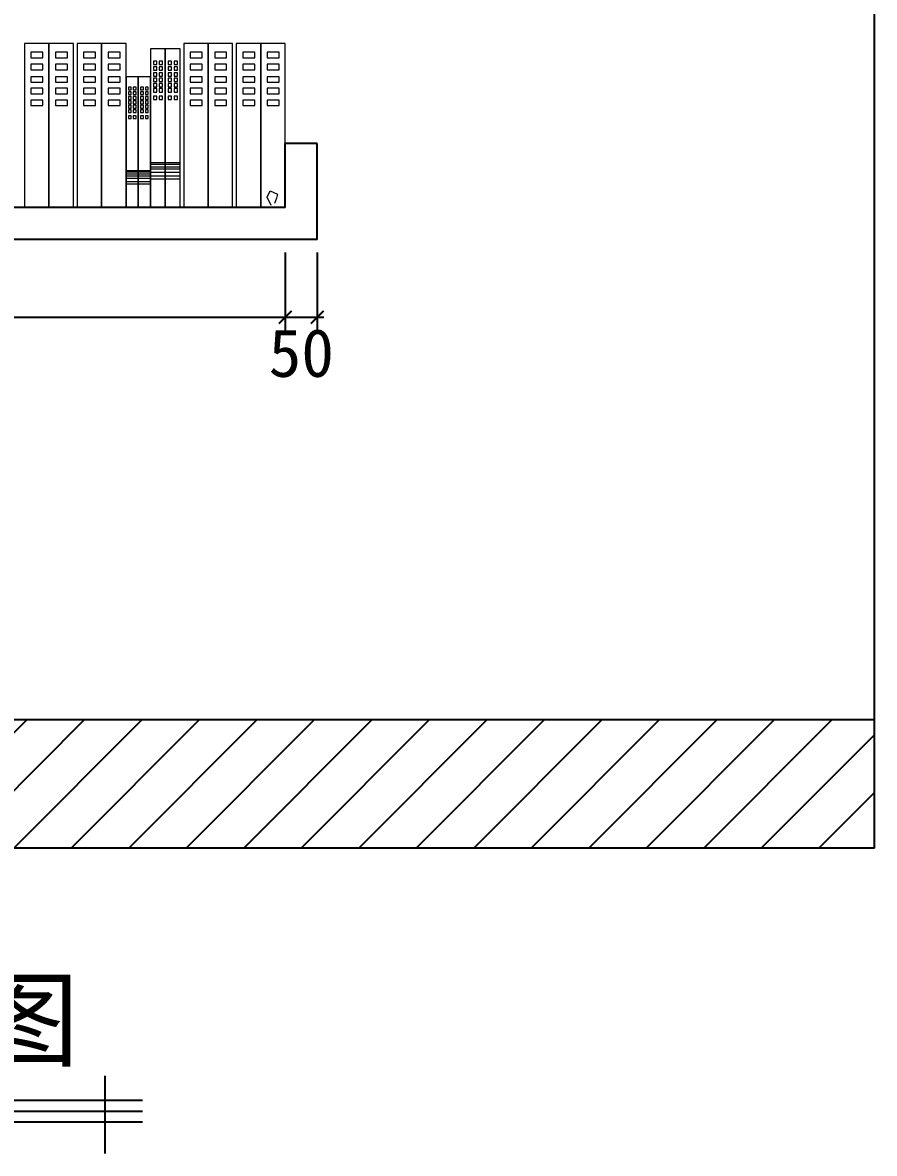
# Model space of a CAD drawing. Header units: millimetres. Extents: x 71641 to 191108, y -23091 to 29972.
# Drawn here: x 158673 to 160003, y -19459 to -17694 of the extents above; entities that cross this region are included whole.
import ezdxf

# ---------------------------------------------------------------- set-up
doc = ezdxf.new("R2010")
doc.units = ezdxf.units.MM
doc.layers.add('00', color=1, linetype='Continuous')
doc.layers.add('10', color=2, linetype='Continuous')
doc.layers.add('8', color=8, linetype='Continuous', lineweight=0)
doc.styles.add('30', font='SimSun.ttf', dxfattribs={"height": 75})
doc.styles.get("Standard").update_dxf_attribs({"font": 'SimSun.ttf', "height": 150})
doc.dimstyles.new('30', dxfattribs={"dimscale": 0, "dimtxt": 90, "dimasz": 20, "dimexe": 20, "dimexo": 20, "dimgap": 10, "dimtad": 1, "dimdec": 0, "dimzin": 0, "dimdsep": 46, "dimtxsty": '30', "dimblk": 'ARCHTICK', "dimcen": 20, "dimdle": 10, "dimclrd": 8, "dimclre": 8, "dimclrt": 2, "dimadec": 0, "dimazin": 0, "dimtfac": 1, "dimtdec": 0, "dimtmove": 2, "dimatfit": 3, "dimldrblk": 'DOT', "dimfxl": 0, "dimtolj": 2, "dimtzin": 0, "dimlwd": -1, "dimarcsym": 0})

# ---------------------------------------------------------------- blocks, each defined once
blk = doc.blocks.new('_ARCHTICK')
at = {"color": 0, "linetype": 'ByBlock', "const_width": 0.15}
blk.add_lwpolyline([(-0.5, -0.5), (0.5, 0.5)], dxfattribs=at)
blk = doc.blocks.new('*D471')
at = {"color": 8, "lineweight": -2}
for p, q in [((157183.4, -18052.2), (157183.4, -18173.5)), ((159083.4, -18052.2), (159083.4, -18173.5))]:
    blk.add_line(p, q, dxfattribs=at)
at = {"color": 8}
blk.add_line((157173.4, -18153.5), (159093.4, -18153.5), dxfattribs=at)
at = {"layer": 'Defpoints', "color": 0}
for p in [(157183.4, -18032.2), (159083.4, -18032.2), (159083.4, -18153.5)]:
    blk.add_point(p, dxfattribs=at)
at = {"color": 8, "xscale": 20, "yscale": 20, "zscale": 20, "rotation": 180}
blk.add_blockref('_ARCHTICK', (157183.4, -18153.5), dxfattribs=at)
at = {"color": 8, "xscale": 20, "yscale": 20, "zscale": 20}
blk.add_blockref('_ARCHTICK', (159083.4, -18153.5), dxfattribs=at)
at = {"color": 2, "insert": (158133.4, -18106), "char_height": 75, "attachment_point": 5, "style": '30'}
blk.add_mtext('\\A2;1900', dxfattribs=at)
blk = doc.blocks.new('_Dot')
at = {"color": 0, "linetype": 'ByBlock', "lineweight": -2}
blk.add_line((-0.5, 0), (-1, 0), dxfattribs=at)
at = {"color": 0, "linetype": 'ByBlock', "const_width": 0.5}
blk.add_lwpolyline([(-0.25, 0, 1), (0.25, 0, 1)], format="xyb", close=True, dxfattribs=at)
blk = doc.blocks.new('DOT')
at = {"color": 0, "linetype": 'ByBlock'}
blk.add_line((-0.5, 0), (-1, 0), dxfattribs=at)
at = {"color": 0, "linetype": 'ByBlock', "const_width": 0.5}
blk.add_lwpolyline([(-0.25, 0, 1), (0.25, 0, 1)], format="xyb", close=True, dxfattribs=at)
blk = doc.blocks.new('*D479')
at = {"color": 8, "lineweight": -2}
for p, q in [((159083.4, -18052.2), (159083.4, -18173.5)), ((159133.4, -18052.2), (159133.4, -18173.5))]:
    blk.add_line(p, q, dxfattribs=at)
at = {"color": 8}
blk.add_line((159073.4, -18153.5), (159143.4, -18153.5), dxfattribs=at)
at = {"layer": 'Defpoints', "color": 0}
for p in [(159083.4, -18032.2), (159133.4, -18032.2), (159133.4, -18153.5)]:
    blk.add_point(p, dxfattribs=at)
at = {"color": 8, "xscale": 20, "yscale": 20, "zscale": 20, "rotation": 180}
blk.add_blockref('_ARCHTICK', (159083.4, -18153.5), dxfattribs=at)
at = {"color": 8, "xscale": 20, "yscale": 20, "zscale": 20}
blk.add_blockref('_ARCHTICK', (159133.4, -18153.5), dxfattribs=at)
at = {"color": 2, "insert": (159108.4, -18209.7), "char_height": 75, "attachment_point": 5, "style": '30'}
blk.add_mtext('\\A2;50', dxfattribs=at)

msp = doc.modelspace()

# ---------------------------------------------------------------- hatches: boundary and pattern name
h = msp.add_hatch()
h.set_pattern_fill('ANSI31', color=8, scale=20, style=0)
h.set_pattern_definition([(45, (-14824.956, 160.08), (-44.90128, 44.90128), [])])
h.paths.add_polyline_path([(156213.4, -18782.2), (156213.4, -18982.2), (160003.4, -18982.2), (160003.4, -18782.2)])

# ---------------------------------------------------------------- linework, layer by layer
for q in [(160003.4, -16182.2), (156213.4, -18982.2)]:
    msp.add_line((160003.4, -18982.2), q)
at = {"color": 3}
for p, q in [((159083.4, -17982.2), (159083.4, -17882.2)), ((159133.4, -17882.2), (159083.4, -17882.2)), ((159133.4, -18032.2), (159133.4, -17882.2)), ((159083.4, -17982.2), (157183.4, -17982.2)), ((159133.4, -18032.2), (157133.4, -18032.2))]:
    msp.add_line(p, q, dxfattribs=at)
at = {"color": 1}
msp.add_line((160003.4, -18782.2), (156213.4, -18782.2), dxfattribs=at)
at = {"layer": '00', "color": 8, "lineweight": -2}
for p, q in [((158801.4, -19337.8, -342.9), (158801.4, -19458.7, -342.9)), ((158860.3, -19376.1, -342.9), (157438.8, -19376.1, -342.9)), ((158860.3, -19410.2, -342.9), (157438.8, -19410.2, -342.9))]:
    msp.add_line(p, q, dxfattribs=at)
at = {"layer": '00', "color": 2, "lineweight": -2}
msp.add_line((158860.3, -19393.2, -342.9), (157438.8, -19393.2, -342.9), dxfattribs=at)
at = {"layer": '10'}
msp.add_line((159083.4, -17982.2), (159083.4, -17897.2), dxfattribs=at)
at = {"layer": '8'}
for p, q in [((158676, -17726.3), (158676, -17982.2)), ((158714.3, -17726.3), (158676, -17726.3)), ((158752.5, -17726.3), (158714.3, -17726.3)), ((158714.3, -17726.3), (158714.3, -17982.2)), ((158714.3, -17982.2), (158714.3, -17726.3)), ((158752.5, -17982.2), (158752.5, -17726.3)), ((158796.4, -17726.3), (158758.2, -17726.3)), ((158758.2, -17726.3), (158758.2, -17982.2)), ((158834.7, -17726.3), (158796.4, -17726.3)), ((158796.4, -17726.3), (158796.4, -17982.2)), ((158796.4, -17982.2), (158796.4, -17726.3)), ((158834.7, -17982.2), (158834.7, -17726.3)), ((158895.9, -17734.3), (158872.7, -17734.3)), ((158872.7, -17734.3), (158872.7, -17982.2)), ((158919, -17734.3), (158895.9, -17734.3)), ((158895.9, -17982.2), (158895.9, -17734.3)), ((158895.9, -17734.3), (158895.9, -17982.2)), ((158919, -17982.2), (158919, -17734.3)), ((158962.9, -17726.3), (158924.7, -17726.3)), ((158924.7, -17726.3), (158924.7, -17982.2)), ((159001.2, -17726.3), (158962.9, -17726.3)), ((158962.9, -17726.3), (158962.9, -17982.2)), ((158962.9, -17982.2), (158962.9, -17726.3)), ((159001.2, -17982.2), (159001.2, -17726.3)), ((159045.1, -17726.3), (159006.9, -17726.3)), ((159006.9, -17726.3), (159006.9, -17982.2)), ((159083.4, -17726.3), (159045.1, -17726.3)), ((159045.1, -17726.3), (159045.1, -17982.2)), ((159045.1, -17982.2), (159045.1, -17726.3)), ((159083.4, -17982.2), (159083.4, -17726.3)), ((158686.2, -17739.9), (158686.2, -17748.4)), ((158704.9, -17739.9), (158686.2, -17739.9)), ((158686.2, -17748.4), (158704.9, -17748.4)), ((158704.9, -17748.4), (158704.9, -17739.9)), ((158724.5, -17739.9), (158724.5, -17748.4)), ((158743.2, -17739.9), (158724.5, -17739.9)), ((158724.5, -17748.4), (158743.2, -17748.4)), ((158743.2, -17748.4), (158743.2, -17739.9)), ((158768.4, -17739.9), (158768.4, -17748.4)), ((158787.1, -17739.9), (158768.4, -17739.9)), ((158768.4, -17748.4), (158787.1, -17748.4)), ((158787.1, -17748.4), (158787.1, -17739.9)), ((158806.6, -17739.9), (158806.6, -17748.4)), ((158825.3, -17739.9), (158806.6, -17739.9)), ((158806.6, -17748.4), (158825.3, -17748.4)), ((158825.3, -17748.4), (158825.3, -17739.9)), ((158882.7, -17753.7), (158877.4, -17753.7)), ((158877.4, -17753.7), (158877.4, -17759)), ((158882.7, -17759), (158882.7, -17753.7)), ((158891.8, -17753.7), (158886.5, -17753.7)), ((158886.5, -17753.7), (158886.5, -17759)), ((158891.8, -17759), (158891.8, -17753.7)), ((158905.8, -17753.7), (158900.5, -17753.7)), ((158900.5, -17753.7), (158900.5, -17759)), ((158905.8, -17759), (158905.8, -17753.7)), ((158914.9, -17753.7), (158909.6, -17753.7)), ((158909.6, -17753.7), (158909.6, -17759)), ((158914.9, -17759), (158914.9, -17753.7)), ((158934.9, -17739.9), (158934.9, -17748.4)), ((158953.6, -17739.9), (158934.9, -17739.9)), ((158934.9, -17748.4), (158953.6, -17748.4)), ((158953.6, -17748.4), (158953.6, -17739.9)), ((158973.1, -17739.9), (158973.1, -17748.4)), ((158991.8, -17739.9), (158973.1, -17739.9)), ((158973.1, -17748.4), (158991.8, -17748.4)), ((158991.8, -17748.4), (158991.8, -17739.9)), ((159017.1, -17739.9), (159017.1, -17748.4)), ((159035.8, -17739.9), (159017.1, -17739.9)), ((159017.1, -17748.4), (159035.8, -17748.4)), ((159035.8, -17748.4), (159035.8, -17739.9)), ((159055.3, -17739.9), (159055.3, -17748.4)), ((159074, -17739.9), (159055.3, -17739.9)), ((159055.3, -17748.4), (159074, -17748.4)), ((159074, -17748.4), (159074, -17739.9)), ((158686.2, -17758.6), (158686.2, -17767.1)), ((158704.9, -17758.6), (158686.2, -17758.6)), ((158686.2, -17767.1), (158704.9, -17767.1)), ((158704.9, -17767.1), (158704.9, -17758.6)), ((158724.5, -17758.6), (158724.5, -17767.1)), ((158743.2, -17758.6), (158724.5, -17758.6)), ((158724.5, -17767.1), (158743.2, -17767.1)), ((158743.2, -17767.1), (158743.2, -17758.6)), ((158768.4, -17758.6), (158768.4, -17767.1)), ((158787.1, -17758.6), (158768.4, -17758.6)), ((158768.4, -17767.1), (158787.1, -17767.1)), ((158787.1, -17767.1), (158787.1, -17758.6)), ((158806.6, -17758.6), (158806.6, -17767.1)), ((158825.3, -17758.6), (158806.6, -17758.6)), ((158806.6, -17767.1), (158825.3, -17767.1)), ((158825.3, -17767.1), (158825.3, -17758.6)), ((158877.4, -17759), (158882.7, -17759)), ((158877.4, -17762.8), (158877.4, -17768)), ((158882.7, -17762.8), (158877.4, -17762.8)), ((158877.4, -17768), (158882.7, -17768)), ((158877.4, -17771.8), (158877.4, -17777.1)), ((158882.7, -17771.8), (158877.4, -17771.8)), ((158882.7, -17768), (158882.7, -17762.8)), ((158882.7, -17777.1), (158882.7, -17771.8)), ((158886.5, -17759), (158891.8, -17759)), ((158886.5, -17762.8), (158886.5, -17768)), ((158891.8, -17762.8), (158886.5, -17762.8)), ((158886.5, -17768), (158891.8, -17768)), ((158886.5, -17771.8), (158886.5, -17777.1)), ((158891.8, -17771.8), (158886.5, -17771.8)), ((158891.8, -17768), (158891.8, -17762.8)), ((158891.8, -17777.1), (158891.8, -17771.8)), ((158900.5, -17759), (158905.8, -17759)), ((158905.8, -17762.8), (158900.5, -17762.8)), ((158900.5, -17762.8), (158900.5, -17768)), ((158900.5, -17768), (158905.8, -17768)), ((158905.8, -17771.8), (158900.5, -17771.8)), ((158900.5, -17771.8), (158900.5, -17777.1)), ((158905.8, -17768), (158905.8, -17762.8)), ((158905.8, -17777.1), (158905.8, -17771.8)), ((158909.6, -17759), (158914.9, -17759)), ((158909.6, -17762.8), (158909.6, -17768)), ((158914.9, -17762.8), (158909.6, -17762.8)), ((158909.6, -17768), (158914.9, -17768)), ((158909.6, -17771.8), (158909.6, -17777.1)), ((158914.9, -17771.8), (158909.6, -17771.8)), ((158914.9, -17768), (158914.9, -17762.8)), ((158914.9, -17777.1), (158914.9, -17771.8)), ((158934.9, -17758.6), (158934.9, -17767.1)), ((158953.6, -17758.6), (158934.9, -17758.6)), ((158934.9, -17767.1), (158953.6, -17767.1)), ((158953.6, -17767.1), (158953.6, -17758.6)), ((158973.1, -17758.6), (158973.1, -17767.1)), ((158991.8, -17758.6), (158973.1, -17758.6)), ((158973.1, -17767.1), (158991.8, -17767.1)), ((158991.8, -17767.1), (158991.8, -17758.6)), ((159017.1, -17758.6), (159017.1, -17767.1)), ((159035.8, -17758.6), (159017.1, -17758.6)), ((159017.1, -17767.1), (159035.8, -17767.1)), ((159035.8, -17767.1), (159035.8, -17758.6)), ((159055.3, -17758.6), (159055.3, -17767.1)), ((159074, -17758.6), (159055.3, -17758.6)), ((159055.3, -17767.1), (159074, -17767.1)), ((159074, -17767.1), (159074, -17758.6)), ((158686.2, -17778.2), (158686.2, -17786.7)), ((158704.9, -17778.2), (158686.2, -17778.2)), ((158686.2, -17786.7), (158704.9, -17786.7)), ((158704.9, -17786.7), (158704.9, -17778.2)), ((158724.5, -17778.2), (158724.5, -17786.7)), ((158743.2, -17778.2), (158724.5, -17778.2)), ((158724.5, -17786.7), (158743.2, -17786.7)), ((158743.2, -17786.7), (158743.2, -17778.2)), ((158787.1, -17778.2), (158768.4, -17778.2)), ((158768.4, -17778.2), (158768.4, -17786.7)), ((158768.4, -17786.7), (158787.1, -17786.7)), ((158787.1, -17786.7), (158787.1, -17778.2)), ((158825.3, -17778.2), (158806.6, -17778.2)), ((158806.6, -17778.2), (158806.6, -17786.7)), ((158806.6, -17786.7), (158825.3, -17786.7)), ((158825.3, -17786.7), (158825.3, -17778.2)), ((158853.7, -17778.2), (158834.7, -17778.2)), ((158834.7, -17778.2), (158834.7, -17982.2)), ((158872.7, -17778.2), (158853.7, -17778.2)), ((158853.7, -17982.2), (158853.7, -17778.2)), ((158853.7, -17778.2), (158853.7, -17982.2)), ((158872.7, -17982.2), (158872.7, -17778.2)), ((158877.4, -17777.1), (158882.7, -17777.1)), ((158877.4, -17780.1), (158877.4, -17785.4)), ((158882.7, -17780.1), (158877.4, -17780.1)), ((158877.4, -17785.4), (158882.7, -17785.4)), ((158877.4, -17788.4), (158877.4, -17793.7)), ((158882.7, -17788.4), (158877.4, -17788.4)), ((158882.7, -17785.4), (158882.7, -17780.1)), ((158882.7, -17793.7), (158882.7, -17788.4)), ((158886.5, -17777.1), (158891.8, -17777.1)), ((158886.5, -17780.1), (158886.5, -17785.4)), ((158891.8, -17780.1), (158886.5, -17780.1)), ((158886.5, -17785.4), (158891.8, -17785.4)), ((158886.5, -17788.4), (158886.5, -17793.7)), ((158891.8, -17788.4), (158886.5, -17788.4)), ((158891.8, -17785.4), (158891.8, -17780.1)), ((158891.8, -17793.7), (158891.8, -17788.4)), ((158900.5, -17777.1), (158905.8, -17777.1)), ((158905.8, -17780.1), (158900.5, -17780.1)), ((158900.5, -17780.1), (158900.5, -17785.4)), ((158900.5, -17785.4), (158905.8, -17785.4)), ((158905.8, -17788.4), (158900.5, -17788.4)), ((158900.5, -17788.4), (158900.5, -17793.7)), ((158905.8, -17785.4), (158905.8, -17780.1)), ((158905.8, -17793.7), (158905.8, -17788.4)), ((158909.6, -17777.1), (158914.9, -17777.1)), ((158909.6, -17780.1), (158909.6, -17785.4)), ((158914.9, -17780.1), (158909.6, -17780.1)), ((158909.6, -17785.4), (158914.9, -17785.4)), ((158909.6, -17788.4), (158909.6, -17793.7)), ((158914.9, -17788.4), (158909.6, -17788.4)), ((158914.9, -17785.4), (158914.9, -17780.1)), ((158914.9, -17793.7), (158914.9, -17788.4)), ((158934.9, -17778.2), (158934.9, -17786.7)), ((158953.6, -17778.2), (158934.9, -17778.2)), ((158934.9, -17786.7), (158953.6, -17786.7)), ((158953.6, -17786.7), (158953.6, -17778.2)), ((158973.1, -17778.2), (158973.1, -17786.7)), ((158991.8, -17778.2), (158973.1, -17778.2)), ((158973.1, -17786.7), (158991.8, -17786.7)), ((158991.8, -17786.7), (158991.8, -17778.2)), ((159035.8, -17778.2), (159017.1, -17778.2)), ((159017.1, -17778.2), (159017.1, -17786.7)), ((159017.1, -17786.7), (159035.8, -17786.7)), ((159035.8, -17786.7), (159035.8, -17778.2)), ((159074, -17778.2), (159055.3, -17778.2)), ((159055.3, -17778.2), (159055.3, -17786.7)), ((159055.3, -17786.7), (159074, -17786.7)), ((159074, -17786.7), (159074, -17778.2)), ((158704.9, -17796), (158686.2, -17796)), ((158686.2, -17796), (158686.2, -17804.5)), ((158686.2, -17804.5), (158704.9, -17804.5)), ((158704.9, -17804.5), (158704.9, -17796)), ((158724.5, -17796), (158724.5, -17804.5)), ((158743.2, -17796), (158724.5, -17796)), ((158724.5, -17804.5), (158743.2, -17804.5)), ((158743.2, -17804.5), (158743.2, -17796)), ((158787.1, -17796), (158768.4, -17796)), ((158768.4, -17796), (158768.4, -17804.5)), ((158768.4, -17804.5), (158787.1, -17804.5)), ((158787.1, -17804.5), (158787.1, -17796)), ((158825.3, -17796), (158806.6, -17796)), ((158806.6, -17796), (158806.6, -17804.5)), ((158806.6, -17804.5), (158825.3, -17804.5)), ((158825.3, -17804.5), (158825.3, -17796)), ((158838.5, -17794.1), (158838.5, -17798.5)), ((158842.8, -17794.1), (158838.5, -17794.1)), ((158838.5, -17798.5), (158842.8, -17798.5)), ((158838.5, -17801.6), (158838.5, -17805.9)), ((158842.8, -17801.6), (158838.5, -17801.6)), ((158838.5, -17805.9), (158842.8, -17805.9)), ((158838.5, -17809.1), (158838.5, -17813.4)), ((158842.8, -17809.1), (158838.5, -17809.1)), ((158842.8, -17798.5), (158842.8, -17794.1)), ((158842.8, -17805.9), (158842.8, -17801.6)), ((158842.8, -17813.4), (158842.8, -17809.1)), ((158846, -17794.1), (158846, -17798.5)), ((158850.3, -17794.1), (158846, -17794.1)), ((158846, -17798.5), (158850.3, -17798.5)), ((158846, -17801.6), (158846, -17805.9)), ((158850.3, -17801.6), (158846, -17801.6)), ((158846, -17805.9), (158850.3, -17805.9)), ((158846, -17809.1), (158846, -17813.4)), ((158850.3, -17809.1), (158846, -17809.1)), ((158850.3, -17798.5), (158850.3, -17794.1)), ((158850.3, -17805.9), (158850.3, -17801.6)), ((158850.3, -17813.4), (158850.3, -17809.1)), ((158857.5, -17794.1), (158857.5, -17798.5)), ((158861.9, -17794.1), (158857.5, -17794.1)), ((158857.5, -17798.5), (158861.9, -17798.5)), ((158857.5, -17801.6), (158857.5, -17805.9)), ((158861.9, -17801.6), (158857.5, -17801.6)), ((158857.5, -17805.9), (158861.9, -17805.9)), ((158857.5, -17809.1), (158857.5, -17813.4)), ((158861.9, -17809.1), (158857.5, -17809.1)), ((158861.9, -17798.5), (158861.9, -17794.1)), ((158861.9, -17805.9), (158861.9, -17801.6)), ((158861.9, -17813.4), (158861.9, -17809.1)), ((158865, -17794.1), (158865, -17798.5)), ((158869.3, -17794.1), (158865, -17794.1)), ((158865, -17798.5), (158869.3, -17798.5)), ((158865, -17801.6), (158865, -17805.9)), ((158869.3, -17801.6), (158865, -17801.6)), ((158865, -17805.9), (158869.3, -17805.9)), ((158865, -17809.1), (158865, -17813.4)), ((158869.3, -17809.1), (158865, -17809.1)), ((158869.3, -17798.5), (158869.3, -17794.1)), ((158869.3, -17805.9), (158869.3, -17801.6)), ((158869.3, -17813.4), (158869.3, -17809.1)), ((158877.4, -17793.7), (158882.7, -17793.7)), ((158882.7, -17796.6), (158877.4, -17796.6)), ((158877.4, -17796.6), (158877.4, -17801.9)), ((158877.4, -17801.9), (158882.7, -17801.9)), ((158877.4, -17808.2), (158877.4, -17813.5)), ((158882.7, -17808.2), (158877.4, -17808.2)), ((158882.7, -17801.9), (158882.7, -17796.6)), ((158882.7, -17813.5), (158882.7, -17808.2)), ((158886.5, -17793.7), (158891.8, -17793.7)), ((158891.8, -17796.6), (158886.5, -17796.6)), ((158886.5, -17796.6), (158886.5, -17801.9)), ((158886.5, -17801.9), (158891.8, -17801.9)), ((158886.5, -17808.2), (158886.5, -17813.5)), ((158891.8, -17808.2), (158886.5, -17808.2)), ((158891.8, -17801.9), (158891.8, -17796.6)), ((158891.8, -17813.5), (158891.8, -17808.2)), ((158900.5, -17793.7), (158905.8, -17793.7)), ((158905.8, -17796.6), (158900.5, -17796.6)), ((158900.5, -17796.6), (158900.5, -17801.9)), ((158900.5, -17801.9), (158905.8, -17801.9)), ((158905.8, -17808.2), (158900.5, -17808.2)), ((158900.5, -17808.2), (158900.5, -17813.5)), ((158905.8, -17801.9), (158905.8, -17796.6)), ((158905.8, -17813.5), (158905.8, -17808.2)), ((158909.6, -17793.7), (158914.9, -17793.7)), ((158914.9, -17796.6), (158909.6, -17796.6)), ((158909.6, -17796.6), (158909.6, -17801.9)), ((158909.6, -17801.9), (158914.9, -17801.9)), ((158909.6, -17808.2), (158909.6, -17813.5)), ((158914.9, -17808.2), (158909.6, -17808.2)), ((158914.9, -17801.9), (158914.9, -17796.6)), ((158914.9, -17813.5), (158914.9, -17808.2)), ((158953.6, -17796), (158934.9, -17796)), ((158934.9, -17796), (158934.9, -17804.5)), ((158934.9, -17804.5), (158953.6, -17804.5)), ((158953.6, -17804.5), (158953.6, -17796)), ((158973.1, -17796), (158973.1, -17804.5)), ((158991.8, -17796), (158973.1, -17796)), ((158973.1, -17804.5), (158991.8, -17804.5)), ((158991.8, -17804.5), (158991.8, -17796)), ((159035.8, -17796), (159017.1, -17796)), ((159017.1, -17796), (159017.1, -17804.5)), ((159017.1, -17804.5), (159035.8, -17804.5)), ((159035.8, -17804.5), (159035.8, -17796)), ((159074, -17796), (159055.3, -17796)), ((159055.3, -17796), (159055.3, -17804.5)), ((159055.3, -17804.5), (159074, -17804.5)), ((159074, -17804.5), (159074, -17796)), ((158686.2, -17814.7), (158686.2, -17823.2)), ((158704.9, -17814.7), (158686.2, -17814.7)), ((158686.2, -17823.2), (158704.9, -17823.2)), ((158704.9, -17823.2), (158704.9, -17814.7)), ((158724.5, -17814.7), (158724.5, -17823.2)), ((158743.2, -17814.7), (158724.5, -17814.7)), ((158724.5, -17823.2), (158743.2, -17823.2)), ((158743.2, -17823.2), (158743.2, -17814.7)), ((158768.4, -17814.7), (158768.4, -17823.2)), ((158787.1, -17814.7), (158768.4, -17814.7)), ((158768.4, -17823.2), (158787.1, -17823.2)), ((158787.1, -17823.2), (158787.1, -17814.7)), ((158806.6, -17814.7), (158806.6, -17823.2)), ((158825.3, -17814.7), (158806.6, -17814.7)), ((158806.6, -17823.2), (158825.3, -17823.2)), ((158825.3, -17823.2), (158825.3, -17814.7)), ((158838.5, -17813.4), (158842.8, -17813.4)), ((158838.5, -17815.9), (158838.5, -17820.2)), ((158842.8, -17815.9), (158838.5, -17815.9)), ((158838.5, -17820.2), (158842.8, -17820.2)), ((158842.8, -17822.7), (158838.5, -17822.7)), ((158838.5, -17822.7), (158838.5, -17827)), ((158838.5, -17827), (158842.8, -17827)), ((158842.8, -17820.2), (158842.8, -17815.9)), ((158842.8, -17827), (158842.8, -17822.7)), ((158846, -17813.4), (158850.3, -17813.4)), ((158846, -17815.9), (158846, -17820.2)), ((158850.3, -17815.9), (158846, -17815.9)), ((158846, -17820.2), (158850.3, -17820.2)), ((158850.3, -17822.7), (158846, -17822.7)), ((158846, -17822.7), (158846, -17827)), ((158846, -17827), (158850.3, -17827)), ((158850.3, -17820.2), (158850.3, -17815.9)), ((158850.3, -17827), (158850.3, -17822.7)), ((158857.5, -17813.4), (158861.9, -17813.4)), ((158857.5, -17815.9), (158857.5, -17820.2)), ((158861.9, -17815.9), (158857.5, -17815.9)), ((158857.5, -17820.2), (158861.9, -17820.2)), ((158861.9, -17822.7), (158857.5, -17822.7)), ((158857.5, -17822.7), (158857.5, -17827)), ((158857.5, -17827), (158861.9, -17827)), ((158861.9, -17820.2), (158861.9, -17815.9)), ((158861.9, -17827), (158861.9, -17822.7)), ((158865, -17813.4), (158869.3, -17813.4)), ((158865, -17815.9), (158865, -17820.2)), ((158869.3, -17815.9), (158865, -17815.9)), ((158865, -17820.2), (158869.3, -17820.2)), ((158869.3, -17822.7), (158865, -17822.7)), ((158865, -17822.7), (158865, -17827)), ((158865, -17827), (158869.3, -17827)), ((158869.3, -17820.2), (158869.3, -17815.9)), ((158869.3, -17827), (158869.3, -17822.7)), ((158877.4, -17813.5), (158882.7, -17813.5)), ((158886.5, -17813.5), (158891.8, -17813.5)), ((158900.5, -17813.5), (158905.8, -17813.5)), ((158909.6, -17813.5), (158914.9, -17813.5)), ((158934.9, -17814.7), (158934.9, -17823.2)), ((158953.6, -17814.7), (158934.9, -17814.7)), ((158934.9, -17823.2), (158953.6, -17823.2)), ((158953.6, -17823.2), (158953.6, -17814.7)), ((158973.1, -17814.7), (158973.1, -17823.2)), ((158991.8, -17814.7), (158973.1, -17814.7)), ((158973.1, -17823.2), (158991.8, -17823.2)), ((158991.8, -17823.2), (158991.8, -17814.7)), ((159017.1, -17814.7), (159017.1, -17823.2)), ((159035.8, -17814.7), (159017.1, -17814.7)), ((159017.1, -17823.2), (159035.8, -17823.2)), ((159035.8, -17823.2), (159035.8, -17814.7)), ((159055.3, -17814.7), (159055.3, -17823.2)), ((159074, -17814.7), (159055.3, -17814.7)), ((159055.3, -17823.2), (159074, -17823.2)), ((159074, -17823.2), (159074, -17814.7)), ((158838.5, -17829.5), (158838.5, -17833.8)), ((158842.8, -17829.5), (158838.5, -17829.5)), ((158838.5, -17833.8), (158842.8, -17833.8)), ((158838.5, -17839), (158838.5, -17843.3)), ((158842.8, -17839), (158838.5, -17839)), ((158838.5, -17843.3), (158842.8, -17843.3)), ((158842.8, -17833.8), (158842.8, -17829.5)), ((158842.8, -17843.3), (158842.8, -17839)), ((158846, -17829.5), (158846, -17833.8)), ((158850.3, -17829.5), (158846, -17829.5)), ((158846, -17833.8), (158850.3, -17833.8)), ((158846, -17839), (158846, -17843.3)), ((158850.3, -17839), (158846, -17839)), ((158846, -17843.3), (158850.3, -17843.3)), ((158850.3, -17833.8), (158850.3, -17829.5)), ((158850.3, -17843.3), (158850.3, -17839)), ((158857.5, -17829.5), (158857.5, -17833.8)), ((158861.9, -17829.5), (158857.5, -17829.5)), ((158857.5, -17833.8), (158861.9, -17833.8)), ((158857.5, -17839), (158857.5, -17843.3)), ((158861.9, -17839), (158857.5, -17839)), ((158857.5, -17843.3), (158861.9, -17843.3)), ((158861.9, -17833.8), (158861.9, -17829.5)), ((158861.9, -17843.3), (158861.9, -17839)), ((158865, -17829.5), (158865, -17833.8)), ((158869.3, -17829.5), (158865, -17829.5)), ((158865, -17833.8), (158869.3, -17833.8)), ((158865, -17839), (158865, -17843.3)), ((158869.3, -17839), (158865, -17839)), ((158865, -17843.3), (158869.3, -17843.3)), ((158869.3, -17833.8), (158869.3, -17829.5)), ((158869.3, -17843.3), (158869.3, -17839)), ((158872.7, -17912), (158895.9, -17912)), ((158872.7, -17914.5), (158895.9, -17914.5)), ((158895.9, -17912), (158919, -17912)), ((158895.9, -17914.5), (158919, -17914.5)), ((158834.7, -17924.4), (158853.7, -17924.4)), ((158834.7, -17926.4), (158853.7, -17926.4)), ((158834.7, -17929.8), (158853.7, -17929.8)), ((158834.7, -17932.6), (158853.7, -17932.6)), ((158853.7, -17924.4), (158872.7, -17924.4)), ((158853.7, -17926.4), (158872.7, -17926.4)), ((158853.7, -17929.8), (158872.7, -17929.8)), ((158853.7, -17932.6), (158872.7, -17932.6)), ((158872.7, -17918.6), (158895.9, -17918.6)), ((158872.7, -17921.9), (158895.9, -17921.9)), ((158872.7, -17926.8), (158895.9, -17926.8)), ((158872.7, -17932.6), (158895.9, -17932.6)), ((158895.9, -17918.6), (158919, -17918.6)), ((158895.9, -17921.9), (158919, -17921.9)), ((158895.9, -17926.8), (158919, -17926.8)), ((158895.9, -17932.6), (158919, -17932.6)), ((158834.7, -17936.6), (158853.7, -17936.6)), ((158834.7, -17941.4), (158853.7, -17941.4)), ((158834.7, -17945.5), (158853.7, -17945.5)), ((158853.7, -17936.6), (158872.7, -17936.6)), ((158853.7, -17941.4), (158872.7, -17941.4)), ((158853.7, -17945.5), (158872.7, -17945.5)), ((158872.7, -17937.6), (158895.9, -17937.6)), ((158895.9, -17937.6), (158919, -17937.6)), ((158676, -17982.2), (158714.3, -17982.2)), ((158714.3, -17982.2), (158752.5, -17982.2)), ((158758.2, -17982.2), (158796.4, -17982.2)), ((158796.4, -17982.2), (158834.7, -17982.2)), ((158834.7, -17982.2), (158853.7, -17982.2)), ((158853.7, -17982.2), (158872.7, -17982.2)), ((158872.7, -17982.2), (158895.9, -17982.2)), ((158895.9, -17982.2), (158919, -17982.2)), ((158924.7, -17982.2), (158962.9, -17982.2))]:
    msp.add_line(p, q, dxfattribs=at)
at = {"layer": '8', "color": 8}
for p, q in [((158962.9, -17982.2), (159001.2, -17982.2)), ((159006.9, -17982.2), (159045.1, -17982.2)), ((159045.1, -17982.2), (159083.4, -17982.2))]:
    msp.add_line(p, q, dxfattribs=at)
at = {"layer": '8'}
msp.add_lwpolyline([(159061.4, -17979.1), (159054.9, -17966.1), (159059.8, -17956.3), (159071.2, -17961.2), (159069.6, -17967.7), (159066.3, -17975.8)], dxfattribs=at)

# ---------------------------------------------------------------- texts
at = {"color": 8, "insert": (158761.2, -19190.1, -342.9), "char_height": 120, "width": 4366.126, "attachment_point": 3}
msp.add_mtext('{\\C2;书房书架立面图}', dxfattribs=at)

# ---------------------------------------------------------------- dimensions: what is measured, and where the dimension line sits
dim = msp.add_linear_dim(base=(159083.4, -18153.5), p1=(157183.4, -18032.2), p2=(159083.4, -18032.2), dimstyle='30', override={"dimscale": 1, "dimtxt": 75, "dimldrblk": 'DOT'})
dim.commit()
dim.dimension.update_dxf_attribs({"geometry": '*D471', "text_midpoint": (158133.4, -18106)})
dim = msp.add_linear_dim(base=(159133.4, -18153.5), p1=(159083.4, -18032.2), p2=(159133.4, -18032.2), dimstyle='30', override={"dimscale": 1, "dimtxt": 75, "dimldrblk": 'DOT'})
dim.commit()
dim.dimension.update_dxf_attribs({"geometry": '*D479', "text_midpoint": (159108.4, -18209.7), "dimtype": 160})

doc.saveas('drawing.dxf')
